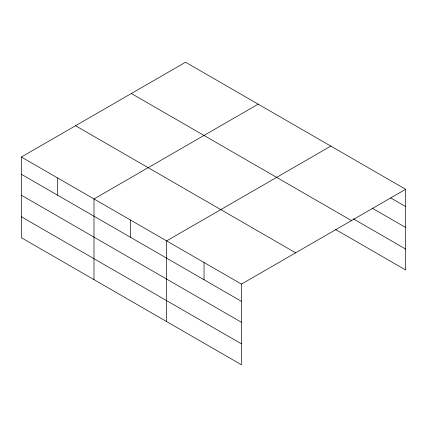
<?xml version="1.0" encoding="UTF-8"?>
<svg xmlns="http://www.w3.org/2000/svg" width="427" height="427" viewBox="0 0 427 427"><rect width="100%" height="100%" fill="white"/><g stroke="black" fill="none" stroke-linecap="round" stroke-linejoin="round"><path stroke-width="0.64" d="M21.35 157.019L241.458 284.099L241.458 364.775L21.35 237.7L21.35 157.019L185.542 62.225L405.65 189.3L405.65 269.981L335.419 229.432M258.18 104.156L93.983 198.955L93.983 279.637M330.813 146.093L166.621 240.892L166.621 321.568M241.458 284.099L405.65 189.3M390.684 197.914L405.65 206.556M372.264 208.211L405.65 227.484M353.262 218.805L405.65 249.053M131.361 93.508L351.464 220.583M75.536 125.735L295.639 252.816M21.35 174.275L241.458 301.35M21.35 195.203L241.458 322.284M21.35 216.772L241.458 343.847M204.037 262.493L204.037 279.749M130.304 219.921L130.304 237.177M57.666 177.99L57.666 195.24"/></g></svg>
